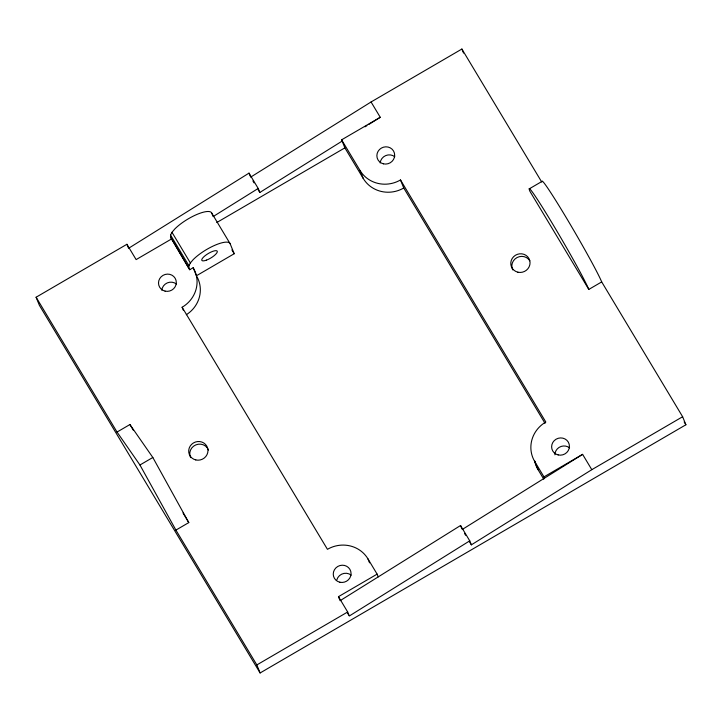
<?xml version="1.0" encoding="UTF-8"?>
<svg xmlns="http://www.w3.org/2000/svg" width="722" height="722" viewBox="0 0 722 722"><rect width="100%" height="100%" fill="white"/><g stroke="black" fill="none" stroke-linecap="round" stroke-linejoin="round"><path stroke-width="1.08" d="M170.527 237.141L170.554 235.065L171.98 232.313L174.715 229.073A23.88 6.868 -31 0 1 196.61 214.578A23.88 6.868 -31 0 1 211.754 213.107L230.147 243.747L234.208 253.738L196.438 275.759L193.171 267.718L189.715 269.73L170.527 237.141L189.715 269.73M188.92 267.781L188.947 265.705L190.373 262.952L193.108 259.712A23.88 6.868 -31 0 1 215.012 245.218A23.88 6.868 -31 0 1 230.147 243.747M342.129 141.097L259.83 192.467L258.196 188.451L249 173.127L128.561 248.305L126.928 244.28L36.1 297.229L39.367 305.271L260.11 672.967L685.9 424.771L682.633 416.729L601.697 281.914A59.7 2.563 59.8 0 0 568.647 221.681A59.7 2.563 59.8 0 0 542.123 181.664M250.624 177.152L371.063 101.973L461.89 49.033L541.671 181.926M258.196 188.451L213.152 216.564L211.754 213.107M365.007 126.819L366.92 125.628M368.825 124.437L380.259 117.298L371.063 101.973M682.633 416.729L591.805 469.679L471.376 544.848L469.742 540.832L460.546 525.508L340.107 600.686L338.474 596.661L377.119 574.134L367.922 558.81A29.855 28.564 -22.1 0 0 327.445 549.316L182.115 307.247A29.855 28.564 -22.1 0 0 193.171 267.718M462.17 529.533L582.609 454.355L591.805 469.679M469.742 540.832L349.304 616.001L347.67 611.985L338.474 596.661M171.322 239.09L136.124 259.604L126.928 244.28M545.029 423.318L403.751 188A29.855 28.564 -22.1 0 1 363.274 178.505L344.881 147.866L341.614 139.824L380.259 117.298M216.78 222.529L344.881 147.866M529.316 188.812L542.204 181.294M36.1 297.229L117.036 432.054L129.924 424.536L152.829 457.486L188.785 522.593L175.906 530.101L256.842 664.926L260.11 672.967M117.036 432.054L139.942 464.995L152.829 457.486M588.809 289.423A59.7 2.563 59.8 0 0 552.853 224.307A59.7 2.563 59.8 0 0 529.948 191.366L588.809 289.423L601.697 281.914M544.478 478.154L543.964 476.881L582.609 454.355M256.842 664.926L347.67 611.985M684.158 421.883L685.9 424.771M341.614 139.824L360.007 170.464A29.855 28.564 -22.1 0 0 400.493 179.958L545.814 422.027A29.855 28.564 -22.1 0 0 534.767 461.566L538.025 469.607L543.774 479.182M534.767 461.566L543.964 476.881M252.926 180.978L254.081 182.892M258.106 189.597L259.83 192.467M464.472 533.359L465.627 535.273M469.643 541.978L471.376 544.848M231.906 249.911L234.208 253.738M171.98 232.313L190.373 262.952M170.554 235.065L188.947 265.705M347.58 613.131L348.726 615.045M129.924 424.536L133.38 430.312M183.018 512.981L188.785 522.593M139.942 464.995L175.906 530.101M461.89 49.033L463.524 53.049M400.493 179.958L403.751 188M360.007 170.464L363.274 178.505M460.546 525.508L461.764 528.522M249 173.127L250.218 176.141M377.119 574.134L378.238 576.878M367.922 558.81L369.556 562.835M182.115 307.247L183.343 310.261M196.962 276.679A29.855 28.564 -22.1 0 1 186.33 314.711M538.025 469.607A29.855 28.564 -22.1 0 1 534.614 460.672M554.893 454.806A8.953 8.565 -22.1 0 1 569.55 447.839M161.8 290.253A8.953 8.565 -22.1 0 1 176.421 284.026M512.71 269.893A9.702 9.287 -22.1 0 1 517.051 257.546A9.702 9.287 -22.1 0 1 529.84 260.841M190.626 457.631A9.702 9.287 -22.1 0 1 195.743 444.923A9.702 9.287 -22.1 0 1 208.468 450.041M336.831 579.856A8.953 8.565 -22.1 0 1 351.181 575.127M380.178 162.964A8.953 8.565 -22.1 0 1 394.799 156.737M558.187 454.932A8.953 8.565 -22.1 0 0 569.135 444.093A8.953 8.565 -22.1 0 0 554.261 440.61A8.953 8.565 -22.1 0 0 558.187 454.932M165.058 291.119A8.953 8.565 -22.1 0 0 176.015 280.289A8.953 8.565 -22.1 0 0 161.141 276.797A8.953 8.565 -22.1 0 0 165.058 291.119M517.873 272.194A9.702 9.287 -22.1 0 0 529.731 260.452A9.702 9.287 -22.1 0 0 513.622 256.68A9.702 9.287 -22.1 0 0 517.873 272.194M195.788 459.932A9.702 9.287 -22.1 0 0 207.656 448.2A9.702 9.287 -22.1 0 0 191.538 444.418A9.702 9.287 -22.1 0 0 195.788 459.932M339.818 582.221A8.953 8.565 -22.1 0 0 350.766 571.382A8.953 8.565 -22.1 0 0 335.892 567.898A8.953 8.565 -22.1 0 0 339.818 582.221M206.519 260.11A8.953 2.572 -31 0 0 217.268 251.256A8.953 2.572 -31 0 0 204.822 255.931A8.953 2.572 -31 0 0 206.519 260.11M383.427 163.831A8.953 8.565 -22.1 0 0 394.383 153.001A8.953 8.565 -22.1 0 0 379.51 149.508A8.953 8.565 -22.1 0 0 383.427 163.831"/></g></svg>
